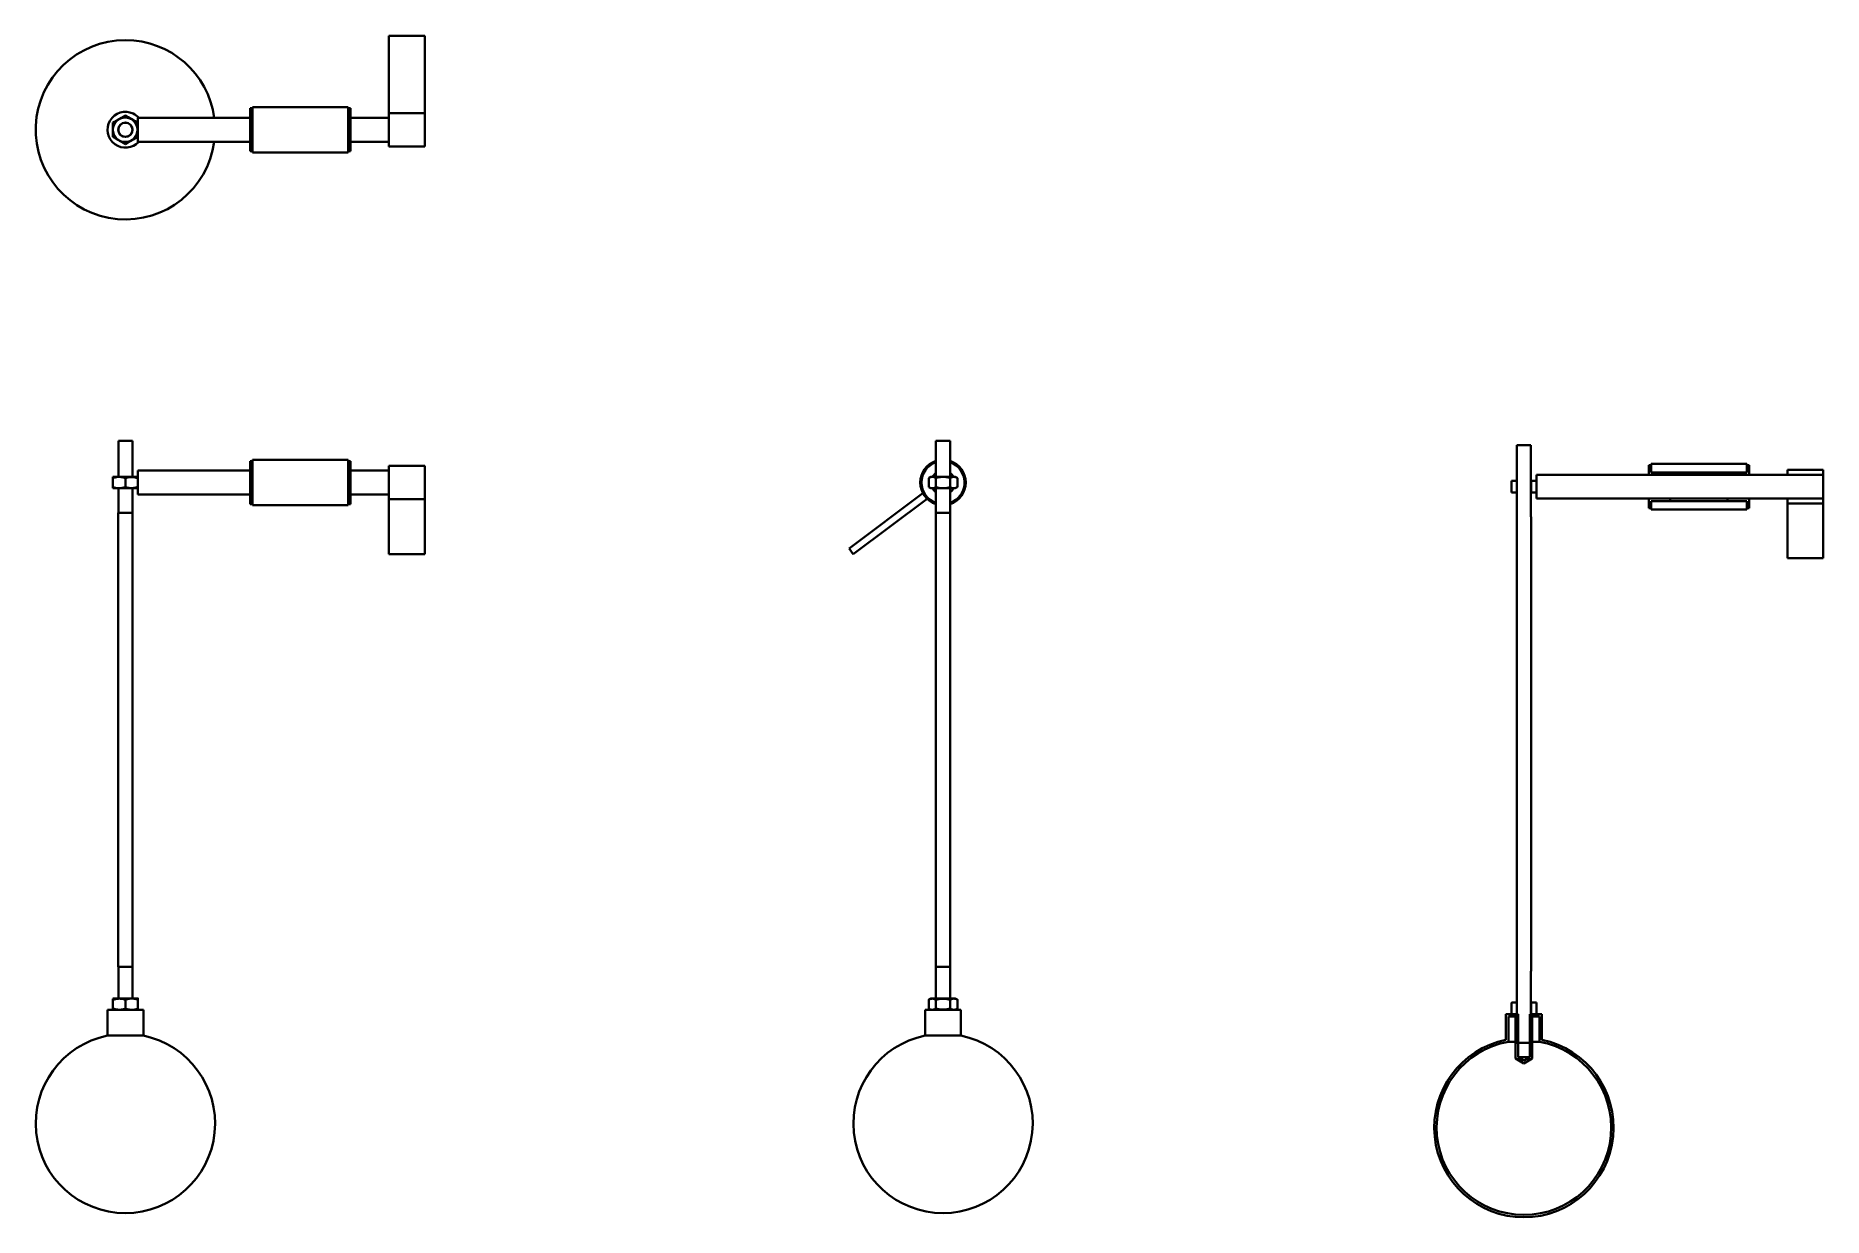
# Model space of a CAD drawing. Header units: millimetres. Extents: x 208 to 955, y 232 to 726.
import ezdxf

# ---------------------------------------------------------------- set-up
doc = ezdxf.new("R2010")
doc.units = ezdxf.units.MM
doc.layers.add('Visible Edges', color=255, linetype='Continuous', lineweight=50)

msp = doc.modelspace()

# ---------------------------------------------------------------- linework, layer by layer
at = {"layer": 'Visible Edges', "linetype": 'Continuous', "lineweight": 35}
for p, q in [((355.55, 726.23), (355.55, 693.9)), ((370.55, 726.23), (355.55, 726.23)), ((370.55, 693.9), (370.55, 726.23)), ((297.55, 677.9), (297.55, 695.9)), ((297.55, 695.9), (298.55, 695.9)), ((298.55, 677.4), (298.55, 696.4)), ((298.55, 696.4), (338.55, 696.4)), ((338.55, 696.4), (338.55, 677.4)), ((339.55, 695.9), (338.55, 695.9)), ((339.55, 695.9), (339.55, 686.9)), ((250.55, 681.9), (250.55, 691.9)), ((250.55, 691.9), (297.55, 691.9)), ((339.55, 691.9), (355.55, 691.9)), ((355.55, 679.9), (355.55, 693.9)), ((370.55, 693.9), (355.55, 693.9)), ((370.55, 693.9), (370.55, 679.9)), ((250.55, 681.9), (297.55, 681.9)), ((339.55, 686.9), (339.55, 677.9)), ((339.55, 681.9), (355.55, 681.9)), ((297.55, 677.9), (298.55, 677.9)), ((298.55, 677.4), (338.55, 677.4)), ((339.55, 677.9), (338.55, 677.9)), ((370.55, 679.9), (355.55, 679.9)), ((248.3, 556.73), (242.4, 556.73)), ((242.4, 541.73), (242.4, 556.73)), ((248.3, 541.73), (248.3, 556.73)), ((590.28, 556.73), (584.38, 556.73)), ((584.38, 541.73), (584.38, 556.73)), ((590.28, 541.73), (590.28, 556.73)), ((827.33, 555), (827.33, 525)), ((833.23, 555), (827.33, 555)), ((833.23, 525), (833.23, 555)), ((297.55, 538.73), (297.55, 548.33)), ((297.55, 548.33), (298.55, 548.33)), ((298.55, 529.83), (298.55, 548.83)), ((298.55, 548.83), (338.55, 548.83)), ((338.55, 548.83), (338.55, 529.83)), ((339.55, 548.33), (338.55, 548.33)), ((339.55, 548.33), (339.55, 530.33)), ((355.55, 532.33), (355.55, 546.33)), ((370.55, 546.33), (355.55, 546.33)), ((370.55, 546.33), (370.55, 532.33)), ((882.48, 546.6), (882.48, 542.6)), ((883.48, 546.6), (882.48, 546.6)), ((883.48, 547.1), (883.48, 543.6)), ((923.48, 547.1), (883.48, 547.1)), ((883.48, 543.6), (883.48, 546.6)), ((923.48, 543.6), (923.48, 547.1)), ((923.48, 546.6), (923.48, 543.6)), ((924.48, 546.6), (923.48, 546.6)), ((924.48, 542.6), (924.48, 546.6)), ((250.36, 541.73), (240.16, 541.73)), ((240.16, 537.4), (240.16, 541.25)), ((245.35, 537.45), (245.35, 541.21)), ((250.36, 541.73), (250.55, 541.61)), ((250.55, 534.33), (250.55, 544.33)), ((250.55, 544.33), (297.55, 544.33)), ((297.55, 530.33), (297.55, 538.73)), ((339.55, 544.33), (355.55, 544.33)), ((581.33, 537.45), (581.33, 541.21)), ((582.23, 541.73), (581.39, 541.24)), ((587.33, 541.73), (582.23, 541.73)), ((584.33, 537.4), (584.33, 541.25)), ((592.43, 541.73), (587.33, 541.73)), ((590.33, 537.4), (590.33, 541.25)), ((592.43, 541.73), (593.28, 541.24)), ((593.33, 537.45), (593.33, 541.21)), ((825.09, 540), (825.09, 535.2)), ((827.28, 540), (825.09, 540)), ((827.28, 540), (827.33, 540)), ((827.28, 535.2), (827.28, 540)), ((833.23, 540), (833.28, 540)), ((835.29, 540), (833.28, 540)), ((833.28, 540), (833.28, 535.2)), ((835.48, 539.89), (835.29, 540)), ((955.48, 542.6), (835.48, 542.6)), ((835.48, 542.6), (835.48, 532.6)), ((835.48, 535.31), (835.48, 539.89)), ((882.48, 542.6), (891.48, 542.6)), ((891.48, 543.6), (883.48, 543.6)), ((883.48, 543.6), (923.48, 543.6)), ((891.48, 542.6), (891.48, 543.6)), ((915.48, 543.6), (915.48, 542.6)), ((923.48, 543.6), (915.48, 543.6)), ((915.48, 542.6), (924.48, 542.6)), ((940.48, 544.6), (940.48, 542.6)), ((955.48, 544.6), (940.48, 544.6)), ((940.48, 542.6), (955.48, 542.6)), ((955.48, 542.6), (955.48, 544.6)), ((955.48, 532.6), (955.48, 542.6)), ((240.16, 536.93), (250.36, 536.93)), ((242.4, 526.73), (242.4, 536.93)), ((248.3, 526.73), (248.3, 536.93)), ((250.36, 536.93), (250.55, 537.04)), ((250.55, 534.33), (297.55, 534.33)), ((339.55, 534.33), (355.55, 534.33)), ((370.55, 532.33), (355.55, 532.33)), ((355.55, 532.33), (355.55, 509.37)), ((370.55, 509.37), (370.55, 532.33)), ((548, 511.77), (578.92, 534.91)), ((580.72, 532.5), (549.8, 509.37)), ((582.23, 536.93), (581.39, 537.41)), ((582.23, 536.93), (587.33, 536.93)), ((584.38, 526.73), (584.38, 536.93)), ((587.33, 536.93), (592.43, 536.93)), ((590.28, 526.73), (590.28, 536.93)), ((592.43, 536.93), (593.28, 537.41)), ((825.09, 535.2), (827.28, 535.2)), ((827.33, 535.2), (827.28, 535.2)), ((833.28, 535.2), (833.23, 535.2)), ((833.28, 535.2), (835.29, 535.2)), ((835.29, 535.2), (835.48, 535.31)), ((835.48, 532.6), (955.48, 532.6)), ((882.48, 532.6), (882.48, 528.6)), ((891.48, 532.6), (882.48, 532.6)), ((883.48, 531.6), (891.48, 531.6)), ((883.48, 528.6), (883.48, 531.6)), ((883.48, 531.6), (883.48, 528.1)), ((923.48, 531.6), (883.48, 531.6)), ((891.48, 531.6), (891.48, 532.6)), ((915.48, 532.6), (915.48, 531.6)), ((924.48, 532.6), (915.48, 532.6)), ((915.48, 531.6), (923.48, 531.6)), ((923.48, 531.6), (923.48, 528.6)), ((923.48, 528.1), (923.48, 531.6)), ((924.48, 528.6), (924.48, 532.6)), ((940.48, 532.6), (940.48, 530.6)), ((955.48, 532.6), (940.48, 532.6)), ((955.48, 530.6), (955.48, 532.6)), ((242.35, 526.73), (248.35, 526.73)), ((242.35, 336.73), (242.35, 526.73)), ((248.35, 336.73), (248.35, 526.73)), ((297.55, 530.33), (298.55, 530.33)), ((298.55, 529.83), (338.55, 529.83)), ((339.55, 530.33), (338.55, 530.33)), ((584.33, 526.73), (590.33, 526.73)), ((584.33, 336.73), (584.33, 526.73)), ((590.33, 336.73), (590.33, 526.73)), ((827.28, 525), (827.28, 335)), ((827.33, 525), (827.28, 525)), ((833.28, 525), (833.23, 525)), ((833.28, 335), (833.28, 525)), ((882.48, 528.6), (883.48, 528.6)), ((883.48, 528.1), (923.48, 528.1)), ((923.48, 528.6), (924.48, 528.6)), ((940.48, 530.6), (940.48, 507.64)), ((940.48, 530.6), (955.48, 530.6)), ((955.48, 507.64), (955.48, 530.6)), ((370.55, 509.37), (355.55, 509.37)), ((549.8, 509.37), (548, 511.77)), ((955.48, 507.64), (940.48, 507.64)), ((248.35, 336.73), (242.35, 336.73)), ((242.4, 323.53), (242.4, 336.73)), ((248.3, 323.53), (248.3, 336.73)), ((590.33, 336.73), (584.33, 336.73)), ((584.38, 323.53), (584.38, 336.73)), ((590.28, 323.53), (590.28, 336.73)), ((827.28, 335), (827.33, 335)), ((827.33, 335), (827.33, 305)), ((833.23, 335), (833.28, 335)), ((833.23, 305), (833.23, 335)), ((240.35, 323.53), (240.16, 323.41)), ((240.16, 319.29), (240.16, 322.96)), ((250.55, 323.53), (240.35, 323.53)), ((245.35, 319.25), (245.35, 323.01)), ((250.55, 319.2), (250.55, 323.05)), ((581.33, 319.25), (581.33, 323.01)), ((582.23, 323.53), (581.39, 323.04)), ((592.43, 323.53), (582.23, 323.53)), ((584.33, 319.29), (584.33, 322.96)), ((590.33, 319.29), (590.33, 322.96)), ((592.43, 323.53), (593.28, 323.04)), ((593.33, 319.25), (593.33, 323.01)), ((825.28, 321.8), (825.09, 321.69)), ((825.09, 321.69), (825.09, 317.11)), ((827.28, 321.8), (825.28, 321.8)), ((827.28, 321.8), (827.33, 321.8)), ((827.28, 317), (827.28, 321.8)), ((833.23, 321.8), (833.28, 321.8)), ((835.48, 321.8), (833.28, 321.8)), ((833.28, 321.8), (833.28, 317)), ((835.48, 317), (835.48, 321.8)), ((237.85, 318.73), (252.85, 318.73)), ((237.85, 307.97), (237.85, 318.73)), ((240.35, 318.73), (240.16, 318.84)), ((252.85, 307.97), (252.85, 318.73)), ((579.83, 318.73), (594.83, 318.73)), ((579.83, 307.97), (579.83, 318.73)), ((582.23, 318.73), (581.39, 319.21)), ((592.43, 318.73), (593.28, 319.21)), ((594.83, 307.97), (594.83, 318.73)), ((827.82, 317), (822.78, 317)), ((822.78, 317), (822.78, 306.24)), ((823.78, 316), (826.82, 316)), ((823.78, 305.42), (823.78, 316)), ((825.09, 317.11), (825.28, 317)), ((825.28, 317), (827.28, 317)), ((826.82, 316), (826.82, 298.44)), ((827.82, 299), (827.82, 317)), ((832.74, 317), (832.74, 299)), ((837.78, 317), (832.74, 317)), ((833.28, 317), (835.48, 317)), ((833.74, 298.44), (833.74, 316)), ((833.74, 316), (836.78, 316)), ((836.78, 316), (836.78, 305.42)), ((837.78, 306.24), (837.78, 317)), ((237.85, 307.97), (252.85, 307.97)), ((579.83, 307.97), (594.83, 307.97)), ((823.78, 305.42), (826.82, 305.42)), ((827.33, 305), (833.23, 305)), ((833.74, 305.42), (836.78, 305.42)), ((826.82, 298.44), (830.28, 296.36)), ((832.74, 299), (827.82, 299)), ((830.28, 297.52), (827.82, 299)), ((832.74, 299), (830.28, 297.52)), ((830.28, 296.36), (833.74, 298.44))]:
    msp.add_line(p, q, dxfattribs=at)
for points in [[(240.16, 689.9), (240.4, 690.04), (240.64, 690.18), (240.86, 690.31), (241.09, 690.44), (241.3, 690.56), (241.52, 690.69), (241.73, 690.81), (241.93, 690.93), (242.14, 691.04), (242.34, 691.16), (242.54, 691.28), (242.74, 691.39), (242.94, 691.51), (243.14, 691.63), (243.35, 691.74), (243.55, 691.86), (243.76, 691.98), (243.97, 692.1), (244.19, 692.23), (244.41, 692.35), (244.63, 692.48), (244.86, 692.62), (245.1, 692.76), (245.35, 692.9)], [(240.16, 686.9), (240.16, 687.03), (240.16, 687.16), (240.16, 687.28), (240.16, 687.41), (240.16, 687.53), (240.16, 687.65), (240.16, 687.78), (240.16, 687.9), (240.16, 688.02), (240.16, 688.15), (240.16, 688.27), (240.16, 688.39), (240.16, 688.51), (240.16, 688.64), (240.16, 688.76), (240.16, 688.88), (240.16, 689.01), (240.16, 689.13), (240.16, 689.26), (240.16, 689.39), (240.16, 689.51), (240.16, 689.64), (240.16, 689.77), (240.16, 689.9)], [(245.35, 692.9), (245.6, 692.76), (245.83, 692.63), (246.06, 692.49), (246.28, 692.37), (246.5, 692.24), (246.71, 692.12), (246.92, 692), (247.13, 691.88), (247.33, 691.76), (247.53, 691.64), (247.74, 691.53), (247.94, 691.41), (248.14, 691.29), (248.34, 691.18), (248.54, 691.06), (248.75, 690.94), (248.96, 690.82), (249.17, 690.7), (249.38, 690.57), (249.6, 690.45), (249.83, 690.32), (250.06, 690.18), (250.3, 690.04), (250.55, 689.9)], [(240.16, 683.9), (240.16, 684.03), (240.16, 684.16), (240.16, 684.29), (240.16, 684.42), (240.16, 684.54), (240.16, 684.67), (240.16, 684.79), (240.16, 684.92), (240.16, 685.04), (240.16, 685.16), (240.16, 685.29), (240.16, 685.41), (240.16, 685.53), (240.16, 685.66), (240.16, 685.78), (240.16, 685.9), (240.16, 686.02), (240.16, 686.15), (240.16, 686.27), (240.16, 686.4), (240.16, 686.52), (240.16, 686.65), (240.16, 686.77), (240.16, 686.9)], [(245.35, 680.9), (245.1, 681.04), (244.86, 681.18), (244.63, 681.32), (244.41, 681.45), (244.19, 681.57), (243.97, 681.7), (243.76, 681.82), (243.55, 681.94), (243.35, 682.06), (243.14, 682.18), (242.94, 682.29), (242.74, 682.41), (242.54, 682.53), (242.34, 682.64), (242.14, 682.76), (241.93, 682.88), (241.73, 682.99), (241.52, 683.12), (241.3, 683.24), (241.09, 683.36), (240.86, 683.49), (240.64, 683.62), (240.4, 683.76), (240.16, 683.9)], [(250.55, 683.9), (250.3, 683.76), (250.06, 683.62), (249.83, 683.49), (249.6, 683.36), (249.38, 683.23), (249.17, 683.1), (248.96, 682.98), (248.75, 682.86), (248.54, 682.74), (248.34, 682.63), (248.14, 682.51), (247.94, 682.39), (247.74, 682.28), (247.53, 682.16), (247.33, 682.04), (247.13, 681.93), (246.92, 681.81), (246.71, 681.69), (246.5, 681.56), (246.28, 681.44), (246.06, 681.31), (245.83, 681.18), (245.6, 681.04), (245.35, 680.9)], [(240.16, 541.25), (240.16, 541.29), (240.16, 541.33), (240.16, 541.36), (240.16, 541.39), (240.16, 541.43), (240.16, 541.46), (240.16, 541.48), (240.16, 541.51), (240.16, 541.54), (240.16, 541.56), (240.16, 541.58), (240.16, 541.6), (240.16, 541.62), (240.16, 541.64), (240.16, 541.65), (240.16, 541.67), (240.16, 541.68), (240.16, 541.69), (240.16, 541.7), (240.16, 541.71), (240.16, 541.72), (240.16, 541.72), (240.16, 541.72), (240.16, 541.73)], [(245.35, 541.21), (245.1, 541.29), (244.86, 541.36), (244.63, 541.43), (244.41, 541.48), (244.19, 541.53), (243.97, 541.58), (243.76, 541.61), (243.55, 541.64), (243.35, 541.66), (243.14, 541.68), (242.94, 541.69), (242.74, 541.7), (242.54, 541.7), (242.34, 541.69), (242.14, 541.68), (241.93, 541.66), (241.73, 541.63), (241.52, 541.6), (241.3, 541.56), (241.09, 541.51), (240.86, 541.46), (240.64, 541.4), (240.4, 541.33), (240.16, 541.25)], [(250.55, 541.16), (250.3, 541.24), (250.06, 541.31), (249.83, 541.37), (249.6, 541.43), (249.38, 541.48), (249.17, 541.52), (248.96, 541.56), (248.75, 541.59), (248.54, 541.61), (248.34, 541.63), (248.14, 541.64), (247.94, 541.64), (247.74, 541.64), (247.53, 541.63), (247.33, 541.62), (247.13, 541.6), (246.92, 541.58), (246.71, 541.54), (246.5, 541.51), (246.28, 541.46), (246.06, 541.41), (245.83, 541.35), (245.6, 541.28), (245.35, 541.21)], [(584.33, 541.25), (584.19, 541.33), (584.06, 541.4), (583.93, 541.46), (583.8, 541.51), (583.67, 541.56), (583.55, 541.6), (583.43, 541.63), (583.31, 541.66), (583.19, 541.68), (583.07, 541.69), (582.96, 541.7), (582.84, 541.7), (582.73, 541.69), (582.61, 541.68), (582.49, 541.66), (582.37, 541.64), (582.25, 541.61), (582.13, 541.58), (582.01, 541.53), (581.88, 541.48), (581.75, 541.43), (581.62, 541.36), (581.48, 541.29), (581.33, 541.21)], [(587.33, 541.73), (587.21, 541.72), (587.08, 541.72), (586.95, 541.72), (586.83, 541.71), (586.7, 541.7), (586.58, 541.69), (586.46, 541.68), (586.33, 541.67), (586.21, 541.65), (586.09, 541.64), (585.97, 541.62), (585.84, 541.6), (585.72, 541.58), (585.6, 541.56), (585.47, 541.54), (585.35, 541.51), (585.23, 541.48), (585.1, 541.46), (584.98, 541.43), (584.85, 541.39), (584.72, 541.36), (584.59, 541.33), (584.46, 541.29), (584.33, 541.25)], [(590.33, 541.25), (590.2, 541.29), (590.07, 541.33), (589.95, 541.36), (589.82, 541.39), (589.69, 541.43), (589.57, 541.46), (589.44, 541.48), (589.32, 541.51), (589.19, 541.54), (589.07, 541.56), (588.95, 541.58), (588.82, 541.6), (588.7, 541.62), (588.58, 541.64), (588.46, 541.65), (588.33, 541.67), (588.21, 541.68), (588.09, 541.69), (587.96, 541.7), (587.84, 541.71), (587.71, 541.72), (587.59, 541.72), (587.46, 541.72), (587.33, 541.73)], [(593.33, 541.21), (593.19, 541.29), (593.05, 541.36), (592.92, 541.43), (592.79, 541.48), (592.66, 541.53), (592.54, 541.58), (592.41, 541.61), (592.29, 541.64), (592.18, 541.66), (592.06, 541.68), (591.94, 541.69), (591.83, 541.7), (591.71, 541.7), (591.59, 541.69), (591.48, 541.68), (591.36, 541.66), (591.24, 541.63), (591.12, 541.6), (591, 541.56), (590.87, 541.51), (590.74, 541.46), (590.61, 541.4), (590.47, 541.33), (590.33, 541.25)], [(240.16, 537.4), (240.4, 537.32), (240.64, 537.25), (240.86, 537.19), (241.09, 537.14), (241.3, 537.09), (241.52, 537.05), (241.73, 537.02), (241.93, 536.99), (242.14, 536.98), (242.34, 536.96), (242.54, 536.95), (242.74, 536.95), (242.94, 536.96), (243.14, 536.97), (243.35, 536.99), (243.55, 537.01), (243.76, 537.04), (243.97, 537.07), (244.19, 537.12), (244.41, 537.17), (244.63, 537.22), (244.86, 537.29), (245.1, 537.36), (245.35, 537.45)], [(240.16, 536.93), (240.16, 536.93), (240.16, 536.93), (240.16, 536.93), (240.16, 536.94), (240.16, 536.95), (240.16, 536.96), (240.16, 536.97), (240.16, 536.98), (240.16, 537), (240.16, 537.01), (240.16, 537.03), (240.16, 537.05), (240.16, 537.07), (240.16, 537.09), (240.16, 537.11), (240.16, 537.14), (240.16, 537.17), (240.16, 537.2), (240.16, 537.22), (240.16, 537.26), (240.16, 537.29), (240.16, 537.32), (240.16, 537.36), (240.16, 537.4)], [(245.35, 537.45), (245.6, 537.37), (245.83, 537.3), (246.06, 537.24), (246.28, 537.19), (246.5, 537.15), (246.71, 537.11), (246.92, 537.08), (247.13, 537.05), (247.33, 537.03), (247.53, 537.02), (247.74, 537.01), (247.94, 537.01), (248.14, 537.01), (248.34, 537.02), (248.54, 537.04), (248.75, 537.06), (248.96, 537.09), (249.17, 537.13), (249.38, 537.17), (249.6, 537.22), (249.83, 537.28), (250.06, 537.34), (250.3, 537.41), (250.55, 537.49)], [(581.33, 537.45), (581.48, 537.36), (581.62, 537.29), (581.75, 537.22), (581.88, 537.17), (582.01, 537.12), (582.13, 537.07), (582.25, 537.04), (582.37, 537.01), (582.49, 536.99), (582.61, 536.97), (582.73, 536.96), (582.84, 536.95), (582.96, 536.95), (583.07, 536.96), (583.19, 536.98), (583.31, 536.99), (583.43, 537.02), (583.55, 537.05), (583.67, 537.09), (583.8, 537.14), (583.93, 537.19), (584.06, 537.25), (584.19, 537.32), (584.33, 537.4)], [(584.33, 537.4), (584.46, 537.36), (584.59, 537.32), (584.72, 537.29), (584.85, 537.26), (584.98, 537.22), (585.1, 537.2), (585.23, 537.17), (585.35, 537.14), (585.47, 537.11), (585.6, 537.09), (585.72, 537.07), (585.84, 537.05), (585.97, 537.03), (586.09, 537.01), (586.21, 537), (586.33, 536.98), (586.46, 536.97), (586.58, 536.96), (586.7, 536.95), (586.83, 536.94), (586.95, 536.93), (587.08, 536.93), (587.21, 536.93), (587.33, 536.93)], [(587.33, 536.93), (587.46, 536.93), (587.59, 536.93), (587.71, 536.93), (587.84, 536.94), (587.96, 536.95), (588.09, 536.96), (588.21, 536.97), (588.33, 536.98), (588.46, 537), (588.58, 537.01), (588.7, 537.03), (588.82, 537.05), (588.95, 537.07), (589.07, 537.09), (589.19, 537.11), (589.32, 537.14), (589.44, 537.17), (589.57, 537.2), (589.69, 537.22), (589.82, 537.26), (589.95, 537.29), (590.07, 537.32), (590.2, 537.36), (590.33, 537.4)], [(590.33, 537.4), (590.47, 537.32), (590.61, 537.25), (590.74, 537.19), (590.87, 537.14), (591, 537.09), (591.12, 537.05), (591.24, 537.02), (591.36, 536.99), (591.48, 536.98), (591.59, 536.96), (591.71, 536.95), (591.83, 536.95), (591.94, 536.96), (592.06, 536.97), (592.18, 536.99), (592.29, 537.01), (592.41, 537.04), (592.54, 537.07), (592.66, 537.12), (592.79, 537.17), (592.92, 537.22), (593.05, 537.29), (593.19, 537.36), (593.33, 537.45)], [(245.35, 323.01), (245.11, 323.08), (244.88, 323.15), (244.65, 323.21), (244.42, 323.26), (244.21, 323.31), (243.99, 323.34), (243.78, 323.38), (243.58, 323.4), (243.37, 323.42), (243.17, 323.43), (242.97, 323.44), (242.77, 323.44), (242.57, 323.44), (242.37, 323.43), (242.16, 323.41), (241.96, 323.39), (241.75, 323.36), (241.54, 323.32), (241.32, 323.28), (241.1, 323.23), (240.88, 323.17), (240.64, 323.11), (240.4, 323.04), (240.16, 322.96)], [(240.16, 322.96), (240.16, 323), (240.16, 323.03), (240.16, 323.07), (240.16, 323.1), (240.16, 323.14), (240.16, 323.17), (240.16, 323.19), (240.16, 323.22), (240.16, 323.24), (240.16, 323.27), (240.16, 323.29), (240.16, 323.31), (240.16, 323.32), (240.16, 323.34), (240.16, 323.35), (240.16, 323.37), (240.16, 323.38), (240.16, 323.39), (240.16, 323.4), (240.16, 323.4), (240.16, 323.41), (240.16, 323.41), (240.16, 323.41), (240.16, 323.41)], [(250.55, 323.05), (250.31, 323.13), (250.07, 323.2), (249.84, 323.26), (249.62, 323.31), (249.4, 323.36), (249.19, 323.4), (248.98, 323.43), (248.77, 323.46), (248.57, 323.48), (248.37, 323.49), (248.17, 323.5), (247.97, 323.5), (247.76, 323.49), (247.56, 323.48), (247.36, 323.46), (247.15, 323.44), (246.95, 323.41), (246.74, 323.38), (246.52, 323.33), (246.3, 323.28), (246.07, 323.23), (245.84, 323.16), (245.6, 323.09), (245.35, 323.01)], [(250.55, 323.53), (250.55, 323.52), (250.55, 323.52), (250.55, 323.52), (250.55, 323.51), (250.55, 323.5), (250.55, 323.49), (250.55, 323.48), (250.55, 323.47), (250.55, 323.45), (250.55, 323.44), (250.55, 323.42), (250.55, 323.4), (250.55, 323.38), (250.55, 323.36), (250.55, 323.34), (250.55, 323.31), (250.55, 323.28), (250.55, 323.26), (250.55, 323.23), (250.55, 323.19), (250.55, 323.16), (250.55, 323.13), (250.55, 323.09), (250.55, 323.05)], [(584.33, 322.96), (584.19, 323.04), (584.05, 323.11), (583.92, 323.17), (583.79, 323.23), (583.66, 323.28), (583.54, 323.32), (583.42, 323.36), (583.3, 323.39), (583.18, 323.41), (583.06, 323.43), (582.94, 323.44), (582.83, 323.44), (582.71, 323.44), (582.59, 323.43), (582.48, 323.42), (582.36, 323.4), (582.24, 323.38), (582.12, 323.34), (582, 323.31), (581.87, 323.26), (581.74, 323.21), (581.61, 323.15), (581.47, 323.08), (581.33, 323.01)], [(581.33, 323.01), (581.34, 323.01), (581.34, 323.01), (581.34, 323.01), (581.34, 323.01), (581.35, 323.01), (581.35, 323.01), (581.35, 323.01), (581.35, 323.02), (581.35, 323.02), (581.36, 323.02), (581.36, 323.02), (581.36, 323.02), (581.36, 323.02), (581.37, 323.02), (581.37, 323.03), (581.37, 323.03), (581.37, 323.03), (581.38, 323.03), (581.38, 323.03), (581.38, 323.03), (581.38, 323.03), (581.38, 323.03), (581.39, 323.04), (581.39, 323.04)], [(590.33, 322.96), (590.05, 323.03), (589.78, 323.1), (589.51, 323.17), (589.25, 323.22), (589, 323.27), (588.75, 323.31), (588.51, 323.34), (588.27, 323.37), (588.03, 323.39), (587.8, 323.4), (587.57, 323.41), (587.33, 323.41), (587.1, 323.41), (586.87, 323.4), (586.63, 323.39), (586.4, 323.37), (586.16, 323.34), (585.91, 323.31), (585.67, 323.27), (585.41, 323.22), (585.16, 323.17), (584.89, 323.1), (584.62, 323.03), (584.33, 322.96)], [(593.33, 323.01), (593.19, 323.08), (593.06, 323.15), (592.93, 323.21), (592.8, 323.26), (592.67, 323.31), (592.55, 323.34), (592.43, 323.38), (592.31, 323.4), (592.19, 323.42), (592.07, 323.43), (591.96, 323.44), (591.84, 323.44), (591.73, 323.44), (591.61, 323.43), (591.49, 323.41), (591.37, 323.39), (591.25, 323.36), (591.13, 323.32), (591.01, 323.28), (590.88, 323.23), (590.75, 323.17), (590.62, 323.11), (590.48, 323.04), (590.33, 322.96)], [(593.28, 323.04), (593.28, 323.04), (593.28, 323.03), (593.29, 323.03), (593.29, 323.03), (593.29, 323.03), (593.29, 323.03), (593.29, 323.03), (593.3, 323.03), (593.3, 323.03), (593.3, 323.02), (593.3, 323.02), (593.31, 323.02), (593.31, 323.02), (593.31, 323.02), (593.31, 323.02), (593.32, 323.02), (593.32, 323.01), (593.32, 323.01), (593.32, 323.01), (593.32, 323.01), (593.33, 323.01), (593.33, 323.01), (593.33, 323.01), (593.33, 323.01)], [(240.16, 318.84), (240.16, 318.84), (240.16, 318.84), (240.16, 318.84), (240.16, 318.85), (240.16, 318.85), (240.16, 318.86), (240.16, 318.87), (240.16, 318.88), (240.16, 318.9), (240.16, 318.91), (240.16, 318.93), (240.16, 318.94), (240.16, 318.96), (240.16, 318.98), (240.16, 319.01), (240.16, 319.03), (240.16, 319.06), (240.16, 319.09), (240.16, 319.11), (240.16, 319.15), (240.16, 319.18), (240.16, 319.22), (240.16, 319.25), (240.16, 319.29)], [(240.16, 319.29), (240.4, 319.21), (240.64, 319.14), (240.88, 319.08), (241.1, 319.02), (241.32, 318.97), (241.54, 318.93), (241.75, 318.89), (241.96, 318.86), (242.16, 318.84), (242.37, 318.82), (242.57, 318.81), (242.77, 318.81), (242.97, 318.81), (243.17, 318.82), (243.37, 318.83), (243.58, 318.85), (243.78, 318.88), (243.99, 318.91), (244.21, 318.95), (244.42, 318.99), (244.65, 319.04), (244.88, 319.1), (245.11, 319.17), (245.35, 319.25)], [(245.35, 319.25), (245.6, 319.16), (245.84, 319.09), (246.07, 319.02), (246.3, 318.97), (246.52, 318.92), (246.74, 318.87), (246.95, 318.84), (247.15, 318.81), (247.36, 318.79), (247.56, 318.77), (247.76, 318.76), (247.97, 318.75), (248.17, 318.75), (248.37, 318.76), (248.57, 318.78), (248.77, 318.79), (248.98, 318.82), (249.19, 318.85), (249.4, 318.89), (249.62, 318.94), (249.84, 318.99), (250.07, 319.05), (250.31, 319.12), (250.55, 319.2)], [(250.55, 319.2), (250.55, 319.16), (250.55, 319.12), (250.55, 319.09), (250.55, 319.06), (250.55, 319.02), (250.55, 319), (250.55, 318.97), (250.55, 318.94), (250.55, 318.91), (250.55, 318.89), (250.55, 318.87), (250.55, 318.85), (250.55, 318.83), (250.55, 318.81), (250.55, 318.8), (250.55, 318.78), (250.55, 318.77), (250.55, 318.76), (250.55, 318.75), (250.55, 318.74), (250.55, 318.73), (250.55, 318.73), (250.55, 318.73), (250.55, 318.73)], [(581.33, 319.25), (581.47, 319.17), (581.61, 319.1), (581.74, 319.04), (581.87, 318.99), (582, 318.95), (582.12, 318.91), (582.24, 318.88), (582.36, 318.85), (582.48, 318.83), (582.59, 318.82), (582.71, 318.81), (582.83, 318.81), (582.94, 318.81), (583.06, 318.82), (583.18, 318.84), (583.3, 318.86), (583.42, 318.89), (583.54, 318.93), (583.66, 318.97), (583.79, 319.02), (583.92, 319.08), (584.05, 319.14), (584.19, 319.21), (584.33, 319.29)], [(581.39, 319.21), (581.39, 319.21), (581.38, 319.22), (581.38, 319.22), (581.38, 319.22), (581.38, 319.22), (581.38, 319.22), (581.37, 319.22), (581.37, 319.22), (581.37, 319.22), (581.37, 319.23), (581.36, 319.23), (581.36, 319.23), (581.36, 319.23), (581.36, 319.23), (581.35, 319.23), (581.35, 319.23), (581.35, 319.24), (581.35, 319.24), (581.35, 319.24), (581.34, 319.24), (581.34, 319.24), (581.34, 319.24), (581.34, 319.24), (581.33, 319.25)], [(584.33, 319.29), (584.62, 319.22), (584.89, 319.15), (585.16, 319.09), (585.41, 319.03), (585.67, 318.98), (585.91, 318.94), (586.16, 318.91), (586.4, 318.88), (586.63, 318.86), (586.87, 318.85), (587.1, 318.84), (587.33, 318.84), (587.57, 318.84), (587.8, 318.85), (588.03, 318.86), (588.27, 318.88), (588.51, 318.91), (588.75, 318.94), (589, 318.98), (589.25, 319.03), (589.51, 319.09), (589.78, 319.15), (590.05, 319.22), (590.33, 319.29)], [(590.33, 319.29), (590.48, 319.21), (590.62, 319.14), (590.75, 319.08), (590.88, 319.02), (591.01, 318.97), (591.13, 318.93), (591.25, 318.89), (591.37, 318.86), (591.49, 318.84), (591.61, 318.82), (591.73, 318.81), (591.84, 318.81), (591.96, 318.81), (592.07, 318.82), (592.19, 318.83), (592.31, 318.85), (592.43, 318.88), (592.55, 318.91), (592.67, 318.95), (592.8, 318.99), (592.93, 319.04), (593.06, 319.1), (593.19, 319.17), (593.33, 319.25)], [(593.33, 319.25), (593.33, 319.24), (593.33, 319.24), (593.33, 319.24), (593.32, 319.24), (593.32, 319.24), (593.32, 319.24), (593.32, 319.24), (593.32, 319.23), (593.31, 319.23), (593.31, 319.23), (593.31, 319.23), (593.31, 319.23), (593.3, 319.23), (593.3, 319.23), (593.3, 319.22), (593.3, 319.22), (593.29, 319.22), (593.29, 319.22), (593.29, 319.22), (593.29, 319.22), (593.29, 319.22), (593.28, 319.22), (593.28, 319.21), (593.28, 319.21)]]:
    msp.add_lwpolyline(points, dxfattribs=at)
for centre, radius in [((245.26, 686.9), 5.1), ((245.35, 686.9), 3), ((245.35, 686.9), 2.95)]:
    msp.add_circle(centre, radius, dxfattribs=at)
for centre, radius, start, end in [((245.35, 686.9), 37.5, 90, 352.33774), ((245.35, 686.9), 37.5, 7.66226, 90), ((245.35, 686.9), 7.5, 64.3409, 318.18969), ((245.35, 686.9), 7.5, 41.81031, 64.3409), ((587.33, 539.33), 9.5, 108.09095, 180), ((587.33, 539.33), 9, 109.13395, 250.86605), ((587.33, 539.33), 9.5, 288.09095, 71.90905), ((587.33, 539.33), 9, 356.20918, 70.86605), ((587.33, 539.33), 9.5, 180, 251.90905), ((587.33, 539.33), 5, 126.15701, 151.3146), ((587.33, 539.33), 5, 28.6854, 53.84299), ((587.33, 539.33), 9, 289.13395, 356.20918), ((587.33, 539.33), 5, 208.6854, 233.84299), ((587.33, 539.33), 5, 306.15701, 331.3146), ((245.35, 271.23), 37.5, 101.53696, 78.46304), ((587.33, 271.23), 37.5, 101.53696, 78.46304), ((830.28, 269.5), 37.5, 101.53696, 78.46304), ((830.28, 269.5), 36.5, 100.25807, 79.74193)]:
    msp.add_arc(centre, radius, start, end, dxfattribs=at)

doc.saveas('drawing.dxf')
